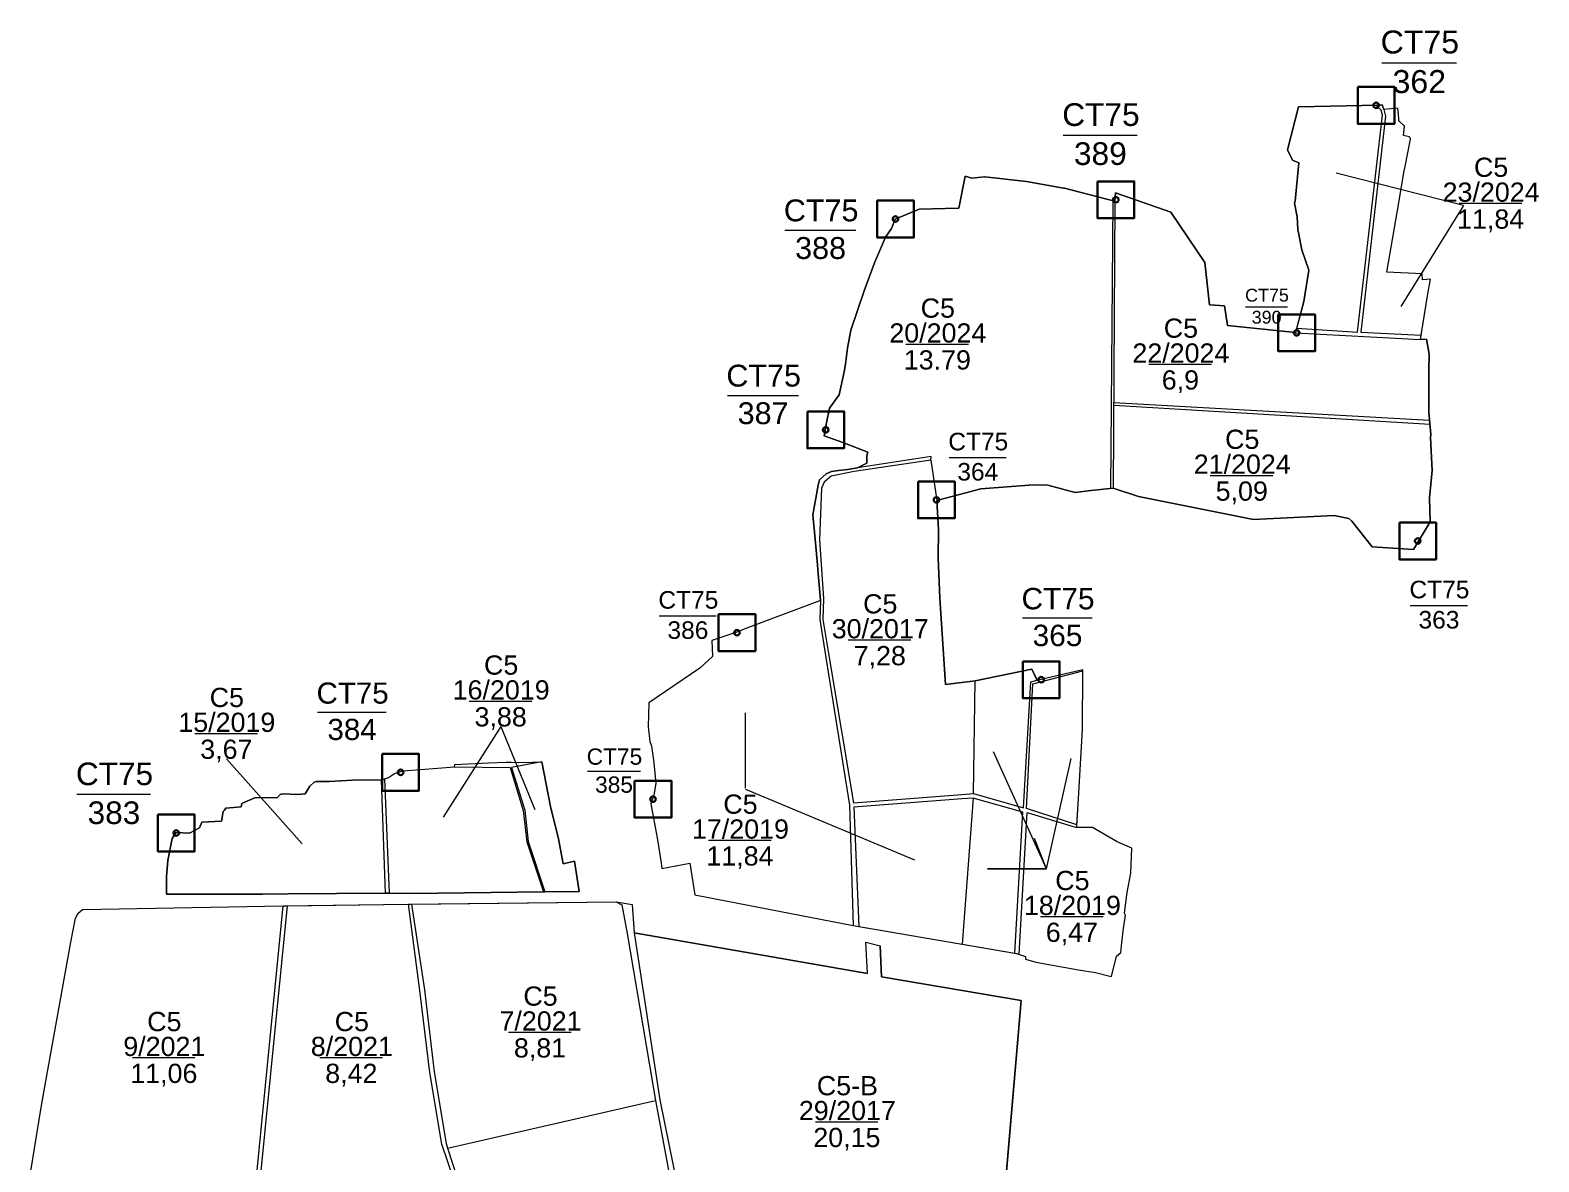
# Model space of a CAD drawing. Header units: metres. Extents: x 421956 to 424692, y 1528629 to 1533853.
# Drawn here: x 422469 to 424521, y 1532314 to 1533853 of the extents above; entities that cross this region are included whole.
import ezdxf
from ezdxf.enums import TextEntityAlignment as Align

# ---------------------------------------------------------------- set-up
doc = ezdxf.new("R2010")
doc.units = ezdxf.units.M
doc.header["$MEASUREMENT"] = 0
doc.layers.add('RanhFive', color=7, linetype='Continuous', lineweight=0)
doc.styles.add('Style-Arial', font='arial.ttf')

# ---------------------------------------------------------------- blocks, each defined once
blk = doc.blocks.new('*U0')
at = {"color": 0, "linetype": 'Continuous', "lineweight": -2, "ltscale": 10, "flags": 128}
blk.add_lwpolyline([(-150, 150), (150, 150), (150, -150), (-150, -150), (-150, 150)], close=True, dxfattribs=at)
at = {"color": 0, "linetype": 'Continuous', "lineweight": -2, "ltscale": 10}
blk.add_circle((-0.02828, 0.016065), 22.5, dxfattribs=at)
blk = doc.blocks.new('*U19')
at = {"layer": 'RanhFive', "color": 3, "linetype": 'Continuous', "lineweight": 13}
blk.add_line((-66.520877, -1.660429), (63.750129, -1.660429), dxfattribs=at)
at = {"layer": 'RanhFive', "color": 3, "linetype": 'Continuous', "lineweight": 13, "style": 'Style-Arial'}
blk.add_text('11,06', height=40, dxfattribs=at).set_placement((-1.025137, -54.422685), align=Align.CENTER)
at = {"layer": 'RanhFive', "color": 3, "linetype": 'Continuous', "lineweight": 13, "insert": (-0.000029, 1.089388), "char_height": 40, "attachment_point": 8, "line_spacing_factor": 0.776524, "style": 'Style-Arial'}
blk.add_mtext('C5\\P9/2021', dxfattribs=at)
blk = doc.blocks.new('*U20')
at = {"layer": 'RanhFive', "color": 3, "linetype": 'Continuous', "lineweight": 13}
blk.add_line((-66.520877, -1.660429), (63.750129, -1.660429), dxfattribs=at)
at = {"layer": 'RanhFive', "color": 3, "linetype": 'Continuous', "lineweight": 13, "style": 'Style-Arial'}
blk.add_text('8,42', height=40, dxfattribs=at).set_placement((-1.025137, -54.422685), align=Align.CENTER)
at = {"layer": 'RanhFive', "color": 3, "linetype": 'Continuous', "lineweight": 13, "insert": (-0.000029, 1.089388), "char_height": 40, "attachment_point": 8, "line_spacing_factor": 0.776524, "style": 'Style-Arial'}
blk.add_mtext('C5\\P8/2021', dxfattribs=at)
blk = doc.blocks.new('*U23')
at = {"layer": 'RanhFive', "color": 3, "linetype": 'Continuous', "lineweight": 13}
blk.add_line((-66.520877, -1.660429), (63.750129, -1.660429), dxfattribs=at)
at = {"layer": 'RanhFive', "color": 3, "linetype": 'Continuous', "lineweight": 13, "style": 'Style-Arial'}
blk.add_text('8,81', height=40, dxfattribs=at).set_placement((-1.025137, -54.422685), align=Align.CENTER)
at = {"layer": 'RanhFive', "color": 3, "linetype": 'Continuous', "lineweight": 13, "insert": (-0.000029, 1.089388), "char_height": 40, "attachment_point": 8, "line_spacing_factor": 0.776524, "style": 'Style-Arial'}
blk.add_mtext('C5\\P7/2021', dxfattribs=at)
blk = doc.blocks.new('*U24')
at = {"layer": 'RanhFive', "color": 3, "linetype": 'Continuous', "lineweight": 13}
blk.add_line((-66.520877, -1.660429), (63.750129, -1.660429), dxfattribs=at)
at = {"layer": 'RanhFive', "color": 3, "linetype": 'Continuous', "lineweight": 13, "style": 'Style-Arial'}
blk.add_text('3,67', height=40, dxfattribs=at).set_placement((-1.025137, -54.422685), align=Align.CENTER)
at = {"layer": 'RanhFive', "color": 3, "linetype": 'Continuous', "lineweight": 13, "insert": (-0.000029, 1.089388), "char_height": 40, "attachment_point": 8, "line_spacing_factor": 0.776524, "style": 'Style-Arial'}
blk.add_mtext('C5\\P15/2019', dxfattribs=at)
blk = doc.blocks.new('*U25')
at = {"layer": 'RanhFive', "color": 3, "linetype": 'Continuous', "lineweight": 13}
blk.add_line((-66.520877, -1.660429), (63.750129, -1.660429), dxfattribs=at)
at = {"layer": 'RanhFive', "color": 3, "linetype": 'Continuous', "lineweight": 13, "style": 'Style-Arial'}
blk.add_text('3,88', height=40, dxfattribs=at).set_placement((-1.025137, -54.422685), align=Align.CENTER)
at = {"layer": 'RanhFive', "color": 3, "linetype": 'Continuous', "lineweight": 13, "insert": (-0.000029, 1.089388), "char_height": 40, "attachment_point": 8, "line_spacing_factor": 0.776524, "style": 'Style-Arial'}
blk.add_mtext('C5\\P16/2019', dxfattribs=at)
blk = doc.blocks.new('*U26')
at = {"layer": 'RanhFive', "color": 3, "linetype": 'Continuous', "lineweight": 13}
blk.add_line((-66.520877, -1.660429), (63.750129, -1.660429), dxfattribs=at)
at = {"layer": 'RanhFive', "color": 3, "linetype": 'Continuous', "lineweight": 13, "style": 'Style-Arial'}
blk.add_text('11,84', height=40, dxfattribs=at).set_placement((-1.025137, -54.422685), align=Align.CENTER)
at = {"layer": 'RanhFive', "color": 3, "linetype": 'Continuous', "lineweight": 13, "insert": (-0.000029, 1.089388), "char_height": 40, "attachment_point": 8, "line_spacing_factor": 0.776524, "style": 'Style-Arial'}
blk.add_mtext('C5\\P17/2019', dxfattribs=at)
blk = doc.blocks.new('*U27')
at = {"layer": 'RanhFive', "color": 3, "linetype": 'Continuous', "lineweight": 13}
blk.add_line((-66.520877, -1.660429), (63.750129, -1.660429), dxfattribs=at)
at = {"layer": 'RanhFive', "color": 3, "linetype": 'Continuous', "lineweight": 13, "style": 'Style-Arial'}
blk.add_text('13.79', height=40, dxfattribs=at).set_placement((-1.025137, -54.422685), align=Align.CENTER)
at = {"layer": 'RanhFive', "color": 3, "linetype": 'Continuous', "lineweight": 13, "insert": (-0.000029, 1.089388), "char_height": 40, "attachment_point": 8, "line_spacing_factor": 0.776524, "style": 'Style-Arial'}
blk.add_mtext('C5\\P20/2024', dxfattribs=at)
blk = doc.blocks.new('*U28')
at = {"layer": 'RanhFive', "color": 3, "linetype": 'Continuous', "lineweight": 13}
blk.add_line((-66.520877, -1.660429), (63.750129, -1.660429), dxfattribs=at)
at = {"layer": 'RanhFive', "color": 3, "linetype": 'Continuous', "lineweight": 13, "style": 'Style-Arial'}
blk.add_text('7,28', height=40, dxfattribs=at).set_placement((-1.025137, -54.422685), align=Align.CENTER)
at = {"layer": 'RanhFive', "color": 3, "linetype": 'Continuous', "lineweight": 13, "insert": (-0.000029, 1.089388), "char_height": 40, "attachment_point": 8, "line_spacing_factor": 0.776524, "style": 'Style-Arial'}
blk.add_mtext('C5\\P30/2017', dxfattribs=at)
blk = doc.blocks.new('*U29')
at = {"layer": 'RanhFive', "color": 3, "linetype": 'Continuous', "lineweight": 13}
blk.add_line((-66.520877, -1.660429), (63.750129, -1.660429), dxfattribs=at)
at = {"layer": 'RanhFive', "color": 3, "linetype": 'Continuous', "lineweight": 13, "style": 'Style-Arial'}
blk.add_text('6,47', height=40, dxfattribs=at).set_placement((-1.025137, -54.422685), align=Align.CENTER)
at = {"layer": 'RanhFive', "color": 3, "linetype": 'Continuous', "lineweight": 13, "insert": (-0.000029, 1.089388), "char_height": 40, "attachment_point": 8, "line_spacing_factor": 0.776524, "style": 'Style-Arial'}
blk.add_mtext('C5\\P18/2019', dxfattribs=at)
blk = doc.blocks.new('*U30')
at = {"layer": 'RanhFive', "color": 3, "linetype": 'Continuous', "lineweight": 13}
blk.add_line((-66.520877, -1.660429), (63.750129, -1.660429), dxfattribs=at)
at = {"layer": 'RanhFive', "color": 3, "linetype": 'Continuous', "lineweight": 13, "style": 'Style-Arial'}
blk.add_text('11,84', height=40, dxfattribs=at).set_placement((-1.025137, -54.422685), align=Align.CENTER)
at = {"layer": 'RanhFive', "color": 3, "linetype": 'Continuous', "lineweight": 13, "insert": (-0.000029, 1.089388), "char_height": 40, "attachment_point": 8, "line_spacing_factor": 0.776524, "style": 'Style-Arial'}
blk.add_mtext('C5\\P23/2024', dxfattribs=at)
blk = doc.blocks.new('*U31')
at = {"layer": 'RanhFive', "color": 3, "linetype": 'Continuous', "lineweight": 13}
blk.add_line((-66.520877, -1.660429), (63.750129, -1.660429), dxfattribs=at)
at = {"layer": 'RanhFive', "color": 3, "linetype": 'Continuous', "lineweight": 13, "style": 'Style-Arial'}
blk.add_text('6,9', height=40, dxfattribs=at).set_placement((-1.025137, -54.422685), align=Align.CENTER)
at = {"layer": 'RanhFive', "color": 3, "linetype": 'Continuous', "lineweight": 13, "insert": (-0.000029, 1.089388), "char_height": 40, "attachment_point": 8, "line_spacing_factor": 0.776524, "style": 'Style-Arial'}
blk.add_mtext('C5\\P22/2024', dxfattribs=at)
blk = doc.blocks.new('*U32')
at = {"layer": 'RanhFive', "color": 3, "linetype": 'Continuous', "lineweight": 13}
blk.add_line((-66.520877, -1.660429), (63.750129, -1.660429), dxfattribs=at)
at = {"layer": 'RanhFive', "color": 3, "linetype": 'Continuous', "lineweight": 13, "style": 'Style-Arial'}
blk.add_text('5,09', height=40, dxfattribs=at).set_placement((-1.025137, -54.422685), align=Align.CENTER)
at = {"layer": 'RanhFive', "color": 3, "linetype": 'Continuous', "lineweight": 13, "insert": (-0.000029, 1.089388), "char_height": 40, "attachment_point": 8, "line_spacing_factor": 0.776524, "style": 'Style-Arial'}
blk.add_mtext('C5\\P21/2024', dxfattribs=at)
blk = doc.blocks.new('*U34')
at = {"layer": 'RanhFive', "color": 3, "linetype": 'Continuous', "lineweight": 13}
blk.add_line((-66.520877, -1.660429), (63.750129, -1.660429), dxfattribs=at)
at = {"layer": 'RanhFive', "color": 3, "linetype": 'Continuous', "lineweight": 13, "style": 'Style-Arial'}
blk.add_text('20,15', height=40, dxfattribs=at).set_placement((-1.025137, -54.422685), align=Align.CENTER)
at = {"layer": 'RanhFive', "color": 3, "linetype": 'Continuous', "lineweight": 13, "insert": (-0.000029, 1.089388), "char_height": 40, "attachment_point": 8, "line_spacing_factor": 0.776524, "style": 'Style-Arial'}
blk.add_mtext('C5-B\\P29/2017', dxfattribs=at)
blk = doc.blocks.new('*U69')
at = {"layer": 'RanhFive', "color": 3, "linetype": 'Continuous', "lineweight": 13}
blk.add_line((-66.520877, -1.660429), (63.750129, -1.660429), dxfattribs=at)
at = {"layer": 'RanhFive', "color": 3, "linetype": 'Continuous', "lineweight": 13, "style": 'Style-Arial'}
for s, p in [('CT75', (-0.000029, 14.422722)), ('383', (-1.025137, -54.422685))]:
    blk.add_text(s, height=40, dxfattribs=at).set_placement(p, align=Align.CENTER)
blk = doc.blocks.new('*U70')
at = {"layer": 'RanhFive', "color": 3, "linetype": 'Continuous', "lineweight": 13}
blk.add_line((-66.520877, -1.660429), (63.750129, -1.660429), dxfattribs=at)
at = {"layer": 'RanhFive', "color": 3, "linetype": 'Continuous', "lineweight": 13, "style": 'Style-Arial'}
for s, p in [('CT75', (-0.000029, 14.422722)), ('384', (-1.025137, -54.422685))]:
    blk.add_text(s, height=40, dxfattribs=at).set_placement(p, align=Align.CENTER)
blk = doc.blocks.new('*U71')
at = {"layer": 'RanhFive', "color": 3, "linetype": 'Continuous', "lineweight": 13}
blk.add_line((-66.520877, -1.660429), (63.750129, -1.660429), dxfattribs=at)
at = {"layer": 'RanhFive', "color": 3, "linetype": 'Continuous', "lineweight": 13, "style": 'Style-Arial'}
for s, p in [('CT75', (-0.000029, 14.422722)), ('386', (-1.025137, -54.422685))]:
    blk.add_text(s, height=40, dxfattribs=at).set_placement(p, align=Align.CENTER)
blk = doc.blocks.new('*U72')
at = {"layer": 'RanhFive', "color": 3, "linetype": 'Continuous', "lineweight": 13}
blk.add_line((-66.520877, -1.660429), (63.750129, -1.660429), dxfattribs=at)
at = {"layer": 'RanhFive', "color": 3, "linetype": 'Continuous', "lineweight": 13, "style": 'Style-Arial'}
for s, p in [('CT75', (-0.000029, 14.422722)), ('385', (-1.025137, -54.422685))]:
    blk.add_text(s, height=40, dxfattribs=at).set_placement(p, align=Align.CENTER)
blk = doc.blocks.new('*U73')
at = {"layer": 'RanhFive', "color": 3, "linetype": 'Continuous', "lineweight": 13}
blk.add_line((-66.520877, -1.660429), (63.750129, -1.660429), dxfattribs=at)
at = {"layer": 'RanhFive', "color": 3, "linetype": 'Continuous', "lineweight": 13, "style": 'Style-Arial'}
for s, p in [('CT75', (-0.000029, 14.422722)), ('387', (-1.025137, -54.422685))]:
    blk.add_text(s, height=40, dxfattribs=at).set_placement(p, align=Align.CENTER)
blk = doc.blocks.new('*U74')
at = {"layer": 'RanhFive', "color": 3, "linetype": 'Continuous', "lineweight": 13}
blk.add_line((-66.520877, -1.660429), (63.750129, -1.660429), dxfattribs=at)
at = {"layer": 'RanhFive', "color": 3, "linetype": 'Continuous', "lineweight": 13, "style": 'Style-Arial'}
for s, p in [('CT75', (-0.000029, 14.422722)), ('388', (-1.025137, -54.422685))]:
    blk.add_text(s, height=40, dxfattribs=at).set_placement(p, align=Align.CENTER)
blk = doc.blocks.new('*U75')
at = {"layer": 'RanhFive', "color": 3, "linetype": 'Continuous', "lineweight": 13}
blk.add_line((-66.520877, -1.660429), (63.750129, -1.660429), dxfattribs=at)
at = {"layer": 'RanhFive', "color": 3, "linetype": 'Continuous', "lineweight": 13, "style": 'Style-Arial'}
for s, p in [('CT75', (-0.000029, 14.422722)), ('364', (-1.025137, -54.422685))]:
    blk.add_text(s, height=40, dxfattribs=at).set_placement(p, align=Align.CENTER)
blk = doc.blocks.new('*U76')
at = {"layer": 'RanhFive', "color": 3, "linetype": 'Continuous', "lineweight": 13}
blk.add_line((-66.520877, -1.660429), (63.750129, -1.660429), dxfattribs=at)
at = {"layer": 'RanhFive', "color": 3, "linetype": 'Continuous', "lineweight": 13, "style": 'Style-Arial'}
for s, p in [('CT75', (-0.000029, 14.422722)), ('365', (-1.025137, -54.422685))]:
    blk.add_text(s, height=40, dxfattribs=at).set_placement(p, align=Align.CENTER)
blk = doc.blocks.new('*U77')
at = {"layer": 'RanhFive', "color": 3, "linetype": 'Continuous', "lineweight": 13}
blk.add_line((-66.520877, -1.660429), (63.750129, -1.660429), dxfattribs=at)
at = {"layer": 'RanhFive', "color": 3, "linetype": 'Continuous', "lineweight": 13, "style": 'Style-Arial'}
for s, p in [('CT75', (-0.000029, 14.422722)), ('363', (-1.025137, -54.422685))]:
    blk.add_text(s, height=40, dxfattribs=at).set_placement(p, align=Align.CENTER)
blk = doc.blocks.new('*U78')
at = {"layer": 'RanhFive', "color": 3, "linetype": 'Continuous', "lineweight": 13}
blk.add_line((-66.520877, -1.660429), (63.750129, -1.660429), dxfattribs=at)
at = {"layer": 'RanhFive', "color": 3, "linetype": 'Continuous', "lineweight": 13, "style": 'Style-Arial'}
for s, p in [('CT75', (-0.000029, 14.422722)), ('390', (-1.025137, -54.422685))]:
    blk.add_text(s, height=40, dxfattribs=at).set_placement(p, align=Align.CENTER)
blk = doc.blocks.new('*U79')
at = {"layer": 'RanhFive', "color": 3, "linetype": 'Continuous', "lineweight": 13}
blk.add_line((-66.520877, -1.660429), (63.750129, -1.660429), dxfattribs=at)
at = {"layer": 'RanhFive', "color": 3, "linetype": 'Continuous', "lineweight": 13, "style": 'Style-Arial'}
for s, p in [('CT75', (-0.000029, 14.422722)), ('362', (-1.025137, -54.422685))]:
    blk.add_text(s, height=40, dxfattribs=at).set_placement(p, align=Align.CENTER)
blk = doc.blocks.new('*U80')
at = {"layer": 'RanhFive', "color": 3, "linetype": 'Continuous', "lineweight": 13}
blk.add_line((-66.520877, -1.660429), (63.750129, -1.660429), dxfattribs=at)
at = {"layer": 'RanhFive', "color": 3, "linetype": 'Continuous', "lineweight": 13, "style": 'Style-Arial'}
for s, p in [('CT75', (-0.000029, 14.422722)), ('389', (-1.025137, -54.422685))]:
    blk.add_text(s, height=40, dxfattribs=at).set_placement(p, align=Align.CENTER)

msp = doc.modelspace()

# ---------------------------------------------------------------- linework, layer by layer
at = {"layer": 'RanhFive', "color": 7, "linetype": 'Continuous', "lineweight": 0}
for p, q in [((424418.630136, 1533614.369473), (424245.443555, 1533658.450394)), ((423941.877429, 1533621.08263), (423938.542516, 1533229.785055)), ((423944.6, 1533620.49), (423942.257, 1533230.255)), ((424418.630136, 1533614.369473), (424333.611269, 1533477.403752)), ((423942.913948, 1533343.099663), (424373.214994, 1533316.943723)), ((423942.957102, 1533346.595243), (424372.596493, 1533322.469598)), ((423441.939022, 1532822.085201), (423441.939022, 1532924.415911)), ((423109.048033, 1532906.036221), (423030.996533, 1532782.558802)), ((423109.048033, 1532906.036221), (423155.669756, 1532793.000711)), ((422735.909674, 1532861.9553), (422838.916871, 1532746.349473)), ((423851.682727, 1532712.276477), (423885.195455, 1532862.222294)), ((423441.939022, 1532820.510882), (423671.804847, 1532724.477446)), ((423751.6778, 1532808.5635), (423736.88454, 1532610.009386))]:
    msp.add_line(p, q, dxfattribs=at)
at = {"layer": 'RanhFive', "color": 3, "linetype": 'Continuous', "lineweight": 0}
for p, q in [((424360.41, 1533432.33), (424361.3383, 1533438.1611)), ((423694.034, 1533268.222), (423702.367, 1533213.489)), ((423752.2822, 1532814.6265), (423754.3323, 1532968.0076)), ((423164.9726, 1532857.8269), (423164.9988, 1532857.6931)), ((422946.2862, 1532833.2538), (422951.1399, 1532834.8692)), ((422946.2862, 1532833.2538), (422951.727, 1532679.203)), ((422951.1399, 1532834.8692), (422957.179, 1532679.25)), ((422813.187, 1532662.204), (422818.4548, 1532662.2751)), ((422818.4548, 1532662.2751), (422983.584, 1532664.504)), ((422951.727, 1532679.203), (422957.179, 1532679.25)), ((422983.584, 1532664.504), (422987.5652, 1532664.5436)), ((422987.5652, 1532664.5436), (423266.031, 1532667.314)), ((423167.1838, 1532681.0822), (423169.2819, 1532681.1081)), ((423588.628, 1532635.45), (423596.3398, 1532634.1267)), ((423596.3398, 1532634.1267), (423808.4253, 1532597.7344)), ((423607.846495, 1532570.116093), (423605.747, 1532612.475)), ((423605.747, 1532612.475), (423625.150505, 1532607.626907)), ((423627.25, 1532565.268), (423625.150505, 1532607.626907)), ((423808.4253, 1532597.7344), (423810.607, 1532597.36)), ((423036.891, 1532332.482), (423319.703, 1532397.163)), ((422469.0761, 1532295.7803), (422484.125, 1532387.988))]:
    msp.add_line(p, q, dxfattribs=at)
at = {"layer": 'RanhFive', "color": 3, "linetype": 'Continuous', "lineweight": 13}
for p, q in [((422540.289, 1532657.157), (422813.187, 1532662.204)), ((422813.187, 1532662.204), (422983.584, 1532664.504)), ((422983.584, 1532664.504), (423266.031, 1532667.314)), ((423266.031, 1532667.314), (423287.888, 1532664.007)), ((423287.888, 1532664.007), (423290.631, 1532625.52)), ((422524.357, 1532612.684), (422530.644, 1532645.337)), ((422530.644, 1532645.337), (422534.268, 1532652.235)), ((422534.268, 1532652.235), (422540.289, 1532657.157)), ((423290.631, 1532625.52), (423607.846495, 1532570.116093)), ((422490.455, 1532423.514), (422524.357, 1532612.684)), ((423607.846495, 1532570.116093), (423605.747, 1532612.475)), ((423605.747, 1532612.475), (423625.150505, 1532607.626907)), ((423625.150505, 1532607.626907), (423627.25, 1532565.268)), ((423627.25, 1532565.268), (423816.91, 1532533.46)), ((423816.91, 1532533.46), (423768.9394, 1531971.8291)), ((422486.3981, 1532400.7456), (422490.455, 1532423.514)), ((422484.125, 1532387.988), (422486.3981, 1532400.7456))]:
    msp.add_line(p, q, dxfattribs=at)
at = {"layer": 'RanhFive', "color": 3, "linetype": 'Continuous', "lineweight": 13, "flags": 128}
for points in [[(424375.92, 1533254.01), (424373.77, 1533299.01), (424374.28, 1533303.23), (424371.69, 1533333.46), (424371.72, 1533390.3), (424372.08, 1533412.49), (424368.22, 1533432.9), (424360.41, 1533432.33), (424369.85, 1533491.63), (424373.92, 1533514.233), (424363.013, 1533513.53), (424362.623, 1533521.471), (424314.285, 1533523.753), (424328.78, 1533607.57), (424337.85, 1533661.83), (424339.55, 1533667.7), (424346.54, 1533704.79), (424346.4, 1533706.28), (424344.75, 1533707.85), (424337.03, 1533709.75), (424338.51, 1533722.43), (424330.81, 1533729.75), (424330.53, 1533732.85), (424329.4005, 1533746.8789), (424310.19, 1533745.279), (424308.25, 1533751.38), (424300.9393, 1533751.1111), (424281.06, 1533750.38), (424194.27, 1533748.92), (424179.49, 1533690.35), (424186.04, 1533676.11), (424194.9, 1533672.37), (424189.6, 1533620.6), (424188.76, 1533617.94), (424192.24, 1533599.31), (424193.58, 1533581.75), (424199.02, 1533554.33), (424208.51, 1533526.68), (424201.41, 1533483.89), (424190.28, 1533441.64), (424097.58, 1533451.3), (424093.793, 1533478.017), (424073.415, 1533479.605), (424066.669, 1533536.929), (424020.613, 1533605.378), (423945.458, 1533631.772), (423944.6, 1533620.49), (423931.89, 1533623.75), (423875.82, 1533638.12), (423874.4904, 1533638.3513), (423824.44, 1533647.06), (423767.44, 1533653.68), (423767.1397, 1533653.6492), (423750.06, 1533651.9), (423740.93, 1533654.34), (423732.34, 1533610.78), (423678.501, 1533609.538), (423645.81, 1533596.13), (423640.52, 1533583.1), (423632.64, 1533571.29), (423617.64, 1533536.61), (423603.3, 1533498.54), (423585.13, 1533445.09), (423580.8, 1533420.71), (423577.87, 1533398.96), (423576.14, 1533388.19), (423569.65, 1533357.21), (423556.34, 1533339.06), (423552.4, 1533319.09), (423549.02, 1533301.14), (423574.32, 1533292.35), (423608.34, 1533279.26), (423607.01, 1533274.05), (423607.3, 1533263.98), (423594.61, 1533257.9), (423580.74, 1533255.53), (423568.39, 1533254.32), (423559.09, 1533252.78), (423551.66, 1533249.82), (423542.79, 1533241.44), (423541.08, 1533234.04), (423533.61, 1533194.04), (423536.6717, 1533160.7003), (423539.8694, 1533125.8807), (423540.504, 1533118.9706), (423543.8, 1533083.08), (423544.087, 1533077.358), (423442.656, 1533039.317), (423430.494, 1533034.345), (423396.17, 1533023.071), (423397.278, 1533001.378), (423380.036, 1532985.518), (423310.581, 1532938.219), (423309.557, 1532905.538), (423312.0921, 1532885.6302), (423314.35, 1532879.61), (423314.7992, 1532876.0808), (423317.2, 1532857.22), (423317.2738, 1532856.5353), (423320.2822, 1532828.6084), (423317.284, 1532812.677), (423313.23, 1532800.58), (423321.978, 1532754.335), (423327.158, 1532720.659), (423328.272, 1532713.042), (423366.33, 1532719.856), (423372.961, 1532676.874), (423588.628, 1532635.45), (423810.607, 1532597.36), (423823.02, 1532592.94), (423823.03, 1532589.58), (423836.78, 1532585.4), (423895.11, 1532574.81), (423918.13, 1532571.18), (423937.84, 1532566.52), (423939.98, 1532565.95), (423946.65, 1532593.69), (423952.66, 1532598.38), (423953.6841, 1532607.6182), (423955.96, 1532628.15), (423958.7571, 1532649.5433), (423957.6129, 1532652.0322), (423961.43, 1532680.26), (423966.08, 1532706.52), (423967.4119, 1532740.7043), (423947.759, 1532749.123), (423914.155, 1532768.674), (423892.2035, 1532768.5141), (423892.57, 1532770.46), (423895.69, 1532815.58), (423900.41, 1532901.86), (423901.14, 1532982.96), (423847.73, 1532970.63), (423838.83, 1532968.57), (423831.538, 1532984.082), (423754.3323, 1532968.0076), (423714.14, 1532962.998), (423706.282, 1533080.33), (423704.232, 1533135.272), (423704.456, 1533174.079), (423702.367, 1533213.489), (423762.31, 1533229.24), (423833.72, 1533234.86), (423853.5, 1533234.05), (423890.66, 1533224.14), (423912.02, 1533226.98), (423942.257, 1533230.255), (423976.719, 1533218.967), (424132.929, 1533187.424), (424242.686, 1533193.15), (424262.553, 1533188.73), (424266.77, 1533185.37), (424294.28, 1533150.32), (424350.55, 1533146.81), (424373.44, 1533184.46), (424372.45, 1533216.86), (424375.92, 1533254.01)], [(423216.012, 1532681.686), (423169.2819, 1532681.1081), (423167.1838, 1532681.0822), (422988.287, 1532678.87), (422957.179, 1532679.25), (422951.727, 1532679.203), (422819.366, 1532678.372), (422784.97, 1532677.747), (422654.4, 1532678.01), (422654.29, 1532701.28), (422656.49, 1532723.62), (422662.08, 1532753.45), (422667.09, 1532761.57), (422685.81, 1532760.9), (422699.58, 1532768.09), (422702.5, 1532775.77), (422729.52, 1532777.35), (422731.38, 1532790.19), (422733.2, 1532792.03), (422735.02, 1532795.1), (422756, 1532796.66), (422756.84, 1532801.2), (422762.06, 1532803.68), (422774.76, 1532808.76), (422805.65, 1532809.4), (422809.16, 1532813.58), (422812.89, 1532814.4), (422832.64, 1532813.35), (422838.25, 1532814), (422842.9, 1532814.53), (422849.27, 1532824.79), (422855.44, 1532830.42), (422858.36, 1532831.12), (422875.84, 1532831.12), (422907.68, 1532832.75), (422946.2862, 1532833.2538), (422956.256, 1532836.572), (422964.636, 1532841.872), (422976.16, 1532845.54), (423000, 1532847.38), (423046.21, 1532850.95), (423046.9, 1532854.11), (423092.64, 1532856.69), (423116.54, 1532857.48), (423123.22, 1532857.43), (423147.01, 1532857.17), (423152.52, 1532857.47), (423164.9726, 1532857.8269), (423176.82, 1532797.197), (423187.796, 1532753.286), (423194.248, 1532719.255), (423209.522, 1532722.925), (423216.012, 1532681.686)]]:
    msp.add_lwpolyline(points, dxfattribs=at)
at = {"layer": 'RanhFive', "color": 3, "linetype": 'Continuous', "lineweight": 0, "flags": 128}
for points in [[(424191.8692, 1533447.6727), (424201.41, 1533483.89), (424208.51, 1533526.68), (424199.02, 1533554.33), (424193.58, 1533581.75), (424192.24, 1533599.31), (424188.76, 1533617.94), (424189.6, 1533620.6), (424194.9, 1533672.37), (424186.04, 1533676.11), (424179.49, 1533690.35), (424194.27, 1533748.92), (424281.06, 1533750.38), (424300.862, 1533751.1083)], [(424191.8692, 1533447.6727), (424274.4794, 1533442.4231), (424308.381, 1533737.233), (424306.5458, 1533744.1453), (424302.2681, 1533748.3027), (424300.9268, 1533749.5411), (424300.862, 1533751.1083)], [(424300.862, 1533751.1083), (424300.9393, 1533751.1111), (424306.25, 1533751.3064), (424308.25, 1533751.38), (424310.19, 1533745.279)], [(424310.19, 1533745.279), (424312.406, 1533735.858), (424279.234, 1533442.1209), (424361.3383, 1533438.1611)], [(424361.3383, 1533438.1611), (424369.85, 1533491.63), (424373.92, 1533514.233), (424363.013, 1533513.53), (424362.623, 1533521.471), (424314.285, 1533523.753), (424328.78, 1533607.57), (424337.85, 1533661.83), (424339.55, 1533667.7), (424346.54, 1533704.79), (424346.4, 1533706.28), (424344.75, 1533707.85), (424337.03, 1533709.75), (424338.51, 1533722.43), (424330.81, 1533729.75), (424330.53, 1533732.85), (424329.4005, 1533746.8789), (424310.19, 1533745.279)], [(423594.61, 1533257.9), (423607.3, 1533263.98), (423607.01, 1533274.05), (423608.34, 1533279.26), (423574.32, 1533292.35), (423549.02, 1533301.14), (423552.4, 1533319.09), (423556.34, 1533339.06), (423569.65, 1533357.21), (423576.14, 1533388.19), (423577.87, 1533398.96), (423580.8, 1533420.71), (423585.13, 1533445.09), (423603.3, 1533498.54), (423617.64, 1533536.61), (423632.64, 1533571.29), (423640.52, 1533583.1), (423645.81, 1533596.13), (423678.501, 1533609.538), (423732.34, 1533610.78), (423740.93, 1533654.34), (423750.06, 1533651.9), (423767.1397, 1533653.6492), (423767.44, 1533653.68), (423824.44, 1533647.06), (423874.4904, 1533638.3513), (423875.82, 1533638.12), (423931.89, 1533623.75), (423944.6, 1533620.49), (423945.458, 1533631.772), (424020.613, 1533605.378), (424066.669, 1533536.929), (424073.415, 1533479.605), (424093.793, 1533478.017), (424097.58, 1533451.3), (424190.1394, 1533441.6547)], [(424190.1394, 1533441.6547), (424190.088, 1533441.464), (424360.41, 1533432.33)], [(424190.1394, 1533441.6547), (424190.28, 1533441.64), (424191.8692, 1533447.6727)], [(424360.41, 1533432.33), (424368.22, 1533432.9), (424372.08, 1533412.49), (424371.72, 1533390.3), (424371.69, 1533333.46), (424374.28, 1533303.23), (424373.77, 1533299.01), (424375.92, 1533254.01), (424372.45, 1533216.86), (424373.44, 1533184.46), (424350.55, 1533146.81), (424294.28, 1533150.32), (424266.77, 1533185.37), (424262.553, 1533188.73), (424242.686, 1533193.15), (424132.929, 1533187.424), (423976.719, 1533218.967), (423942.257, 1533230.255), (423912.02, 1533226.98), (423890.66, 1533224.14), (423853.5, 1533234.05), (423833.72, 1533234.86), (423762.31, 1533229.24), (423702.367, 1533213.489)], [(423544.087, 1533077.358), (423543.8, 1533083.08), (423540.504, 1533118.9706), (423539.8694, 1533125.8807), (423536.6717, 1533160.7003), (423533.61, 1533194.04), (423541.08, 1533234.04), (423542.79, 1533241.44), (423551.66, 1533249.82), (423559.09, 1533252.78), (423568.39, 1533254.32), (423580.74, 1533255.53), (423594.61, 1533257.9)], [(423694.034, 1533268.222), (423589.907, 1533252.78), (423558.639, 1533246.518), (423549.115, 1533238.192), (423545.27, 1533230.231), (423542.789, 1533160.34), (423548.066, 1533079.408), (423547.348, 1533051.632), (423555.9552, 1533000), (423588.9191, 1532802.2595), (423736.4458, 1532813.4276), (423752.2822, 1532814.6265)], [(423694.034, 1533268.222), (423694.758, 1533272.998), (423594.61, 1533257.9)], [(423702.367, 1533213.489), (423704.456, 1533174.079), (423704.232, 1533135.272), (423706.282, 1533080.33), (423714.14, 1532962.998), (423754.3323, 1532968.0076)], [(423544.087, 1533077.358), (423442.656, 1533039.317), (423430.494, 1533034.345), (423396.17, 1533023.071), (423397.278, 1533001.378), (423380.036, 1532985.518), (423310.581, 1532938.219), (423309.557, 1532905.538), (423312.0921, 1532885.6302), (423314.35, 1532879.61), (423314.7992, 1532876.0808), (423317.2, 1532857.22), (423317.2738, 1532856.5353), (423320.2822, 1532828.6084), (423317.284, 1532812.677), (423313.23, 1532800.58), (423321.978, 1532754.335), (423327.158, 1532720.659), (423328.272, 1532713.042), (423366.33, 1532719.856), (423372.961, 1532676.874), (423588.628, 1532635.45)], [(423544.087, 1533077.358), (423543.38, 1533051.679), (423551.5562, 1533000), (423583.3457, 1532799.0698), (423588.628, 1532635.45)], [(423754.3323, 1532968.0076), (423831.538, 1532984.082), (423838.6988, 1532968.8491)], [(423892.6833, 1532772.099), (423824.319, 1532794.4006), (423833.1138, 1532963.8855), (423901.1297, 1532981.8113)], [(423901.1297, 1532981.8113), (423901.14, 1532982.96), (423847.73, 1532970.63), (423838.83, 1532968.57), (423838.6988, 1532968.8491)], [(423892.6833, 1532772.099), (423895.69, 1532815.58), (423900.41, 1532901.86), (423901.1297, 1532981.8113)], [(423752.2822, 1532814.6265), (423820.3976, 1532795.4619), (423830.1359, 1532966.8436), (423838.6988, 1532968.8491)], [(422951.1399, 1532834.8692), (422956.256, 1532836.572), (422964.636, 1532841.872), (422976.16, 1532845.54), (423000, 1532847.38), (423046.21, 1532850.95)], [(423046.21, 1532850.95), (423046.9, 1532854.11), (423092.64, 1532856.69), (423116.54, 1532857.48), (423123.22, 1532857.43), (423147.01, 1532857.17), (423152.52, 1532857.47), (423164.9726, 1532857.8269)], [(423046.21, 1532850.95), (423121.9065, 1532850.1111), (423139.7938, 1532791.7899), (423144.6654, 1532749.1328), (423167.1838, 1532681.0822)], [(423164.9988, 1532857.6931), (423123.997, 1532850.116), (423141.76, 1532792.2), (423146.629, 1532749.565), (423169.2819, 1532681.1081)], [(423169.2819, 1532681.1081), (423216.012, 1532681.686), (423209.522, 1532722.925), (423194.248, 1532719.255), (423187.796, 1532753.286), (423176.82, 1532797.197), (423164.9988, 1532857.6931)], [(422946.2862, 1532833.2538), (422907.68, 1532832.75), (422875.84, 1532831.12), (422858.36, 1532831.12), (422855.44, 1532830.42), (422849.27, 1532824.79), (422842.9, 1532814.53), (422838.25, 1532814), (422832.64, 1532813.35), (422812.89, 1532814.4), (422809.16, 1532813.58), (422805.65, 1532809.4), (422774.76, 1532808.76), (422762.06, 1532803.68), (422756.84, 1532801.2), (422756, 1532796.66), (422735.02, 1532795.1), (422733.2, 1532792.03), (422731.38, 1532790.19), (422729.52, 1532777.35), (422702.5, 1532775.77), (422699.58, 1532768.09), (422685.81, 1532760.9), (422667.09, 1532761.57), (422662.08, 1532753.45), (422656.49, 1532723.62), (422654.29, 1532701.28), (422654.4, 1532678.01), (422784.97, 1532677.747), (422819.366, 1532678.372), (422951.727, 1532679.203)], [(423808.4253, 1532597.7344), (423819.1318, 1532789.5851), (423751.6778, 1532808.5635), (423736.9874, 1532807.4514), (423589.5065, 1532796.2868), (423596.3398, 1532634.1267)], [(423810.607, 1532597.36), (423814.3615, 1532596.429), (423825.1144, 1532788.8642), (423892.2035, 1532768.5141)], [(423810.607, 1532597.36), (423823.02, 1532592.94), (423823.03, 1532589.58), (423836.78, 1532585.4), (423895.11, 1532574.81), (423918.13, 1532571.18), (423937.84, 1532566.52), (423939.98, 1532565.95), (423946.65, 1532593.69), (423952.66, 1532598.38), (423953.6841, 1532607.6182), (423955.96, 1532628.15), (423958.7571, 1532649.5433), (423957.6129, 1532652.0322), (423961.43, 1532680.26), (423966.08, 1532706.52), (423967.4119, 1532740.7043), (423947.759, 1532749.123), (423914.155, 1532768.674), (423892.2035, 1532768.5141)], [(423892.2035, 1532768.5141), (423892.57, 1532770.46), (423892.6833, 1532772.099)], [(422469.0761, 1532295.7803), (422483.6443, 1532294.9976), (422775.5783, 1532279.3139), (422813.187, 1532662.204)], [(422484.125, 1532387.988), (422490.455, 1532423.514), (422524.357, 1532612.684), (422530.644, 1532645.337), (422534.268, 1532652.235), (422540.289, 1532657.157), (422813.187, 1532662.204)], [(422818.4548, 1532662.2751), (422780.5544, 1532279.0466), (423053.8458, 1532264.3645), (423028.912, 1532337.916), (423012.757, 1532435.5845), (422999.3216, 1532546.9557), (422983.584, 1532664.504)], [(422957.179, 1532679.25), (422988.287, 1532678.87), (423167.1838, 1532681.0822)], [(422987.5652, 1532664.5436), (423005.2784, 1532547.6743), (423018.709, 1532436.3435), (423034.7086, 1532338.8639), (423036.891, 1532332.482)], [(423266.031, 1532667.314), (423274.003, 1532663.216), (423280.998, 1532624.306), (423319.703, 1532397.163)], [(423266.031, 1532667.314), (423287.888, 1532664.007), (423290.631, 1532625.52)], [(423290.631, 1532625.52), (423325.388, 1532398.004), (423374.1268, 1532159.4133), (423781.8076, 1532122.4882)], [(423607.846495, 1532570.116093), (423290.631, 1532625.52)], [(423781.8076, 1532122.4882), (423816.91, 1532533.46), (423627.25, 1532565.268)], [(423319.703, 1532397.163), (423364.5359, 1532156.646), (423180.7436, 1532115.4165), (423109.4756, 1532055.8335)], [(423036.891, 1532332.482), (423059.5369, 1532263.1735), (423109.4756, 1532055.8335)]]:
    msp.add_lwpolyline(points, dxfattribs=at)
at = {"layer": 'RanhFive', "color": 7, "linetype": 'Continuous', "lineweight": 0, "flags": 128}
for points in [[(423851.682727, 1532712.276477), (423779.291379, 1532871.475432), (423779.291379, 1532871.475432)], [(423851.682727, 1532712.276477), (423771.387131, 1532712.276477), (423851.682727, 1532712.276477), (423835.328002, 1532753.754953)]]:
    msp.add_lwpolyline(points, dxfattribs=at)

# ---------------------------------------------------------------- block references
at = {"layer": 'RanhFive', "color": 3, "linetype": 'Continuous', "lineweight": 13}
for name, p, xscale, yscale, zscale in [('*U79', (424359.382679, 1533810.012149), 0.781441, 0.781441, 0.781441), ('*U80', (423925.557369, 1533711.633876), 0.770795, 0.770795, 0.770795), ('*U30', (424456.261354, 1533618.602819), 0.653271, 0.653271, 0.653271), ('*U74', (423544.964523, 1533582.302101), 0.743329, 0.743329, 0.743329), ('*U27', (423703.686941, 1533427.041105), 0.653271, 0.653271, 0.653271), ('*U78', (424151.37013, 1533477.590135), 0.435563, 0.435563, 0.435563), ('*U31', (424034.315867, 1533399.77253), 0.653271, 0.653271, 0.653271), ('*U73', (423466.769099, 1533357.597259), 0.742461, 0.742461, 0.742461), ('*U75', (423758.635009, 1533272.956652), 0.596897, 0.596897, 0.596897), ('*U32', (424117.760311, 1533248.637942), 0.653271, 0.653271, 0.653271), ('*U76', (423867.181005, 1533054.837218), 0.726599, 0.726599, 0.726599), ('*U77', (424385.947475, 1533071.704977), 0.596897, 0.596897, 0.596897), ('*U71', (423364.3427, 1533057.616858), 0.596897, 0.596897, 0.596897), ('*U28', (423625.359374, 1533024.802697), 0.653271, 0.653271, 0.653271), ('*U25', (423109.717725, 1532941.588956), 0.653271, 0.653271, 0.653271), ('*U24', (422736.579365, 1532897.508034), 0.653271, 0.653271, 0.653271), ('*U70', (422907.649244, 1532926.714183), 0.718116, 0.718116, 0.718116), ('*U72', (423263.797915, 1532845.984241), 0.553209, 0.553209, 0.553209), ('*U69', (422583.79855, 1532815.112087), 0.768352, 0.768352, 0.768352), ('*U26', (423435.21115, 1532752.379387), 0.653271, 0.653271, 0.653271), ('*U29', (423886.713668, 1532648.540546), 0.653271, 0.653271, 0.653271), ('*U23', (423163.248122, 1532491.333829), 0.653271, 0.653271, 0.653271), ('*U19', (422651.560499, 1532456.69882), 0.653271, 0.653271, 0.653271), ('*U20', (422906.617099, 1532456.69882), 0.653271, 0.653271, 0.653271), ('*U34', (423580.643269, 1532369.500994), 0.653271, 0.653271, 0.653271)]:
    msp.add_blockref(name, p, dxfattribs=dict(at, xscale=xscale, yscale=yscale, zscale=zscale))
at = {"layer": 'RanhFive', "color": 3, "linetype": 'Continuous', "lineweight": 30, "ltscale": 1.666667, "xscale": 0.166667, "yscale": 0.166667, "zscale": 0.166667}
for p in [(424299.954, 1533750.723), (423945.833, 1533622.406), (423646.075, 1533596.129), (424191.71, 1533441.299), (423551.218713, 1533309.477323), (423701.789, 1533214.155), (424356.476, 1533158.226), (423430.561, 1533033.549), (423844.194, 1532969.569), (422972.948713, 1532843.564323), (423316.201, 1532807.17), (422667.782, 1532761.136)]:
    msp.add_blockref('*U0', p, dxfattribs=at)

doc.saveas('drawing.dxf')
